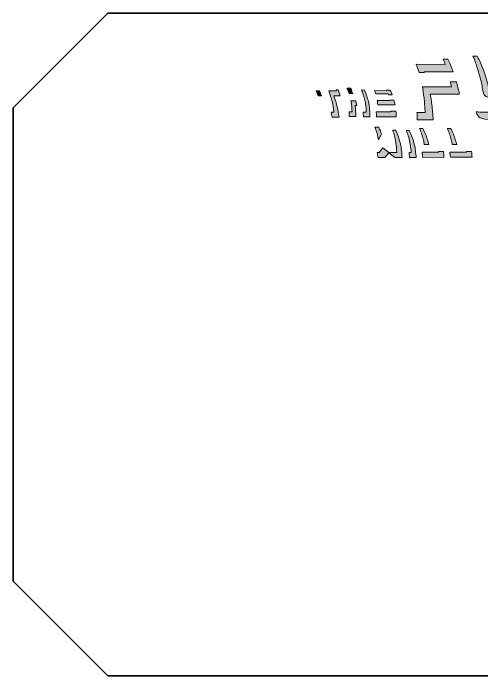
# Model space of a CAD drawing. Extents: x 6 to 143, y -103 to -23.
# Drawn here: x 5.7 to 62.3, y -102.9 to -22.9 of the extents above; entities that cross this region are included whole.
import ezdxf

# ---------------------------------------------------------------- set-up
doc = ezdxf.new("R2010")
doc.units = 0
doc.header["$MEASUREMENT"] = 0
doc.layers.add('EdgeTop', color=7, linetype='Continuous', lineweight=0)
doc.layers.add('VoidF-Title', color=7, linetype='Continuous', lineweight=0)

# ---------------------------------------------------------------- blocks, each defined once
blk = doc.blocks.new('Block_0')
at = {"layer": 'VoidF-Title', "true_color": 0xf6bc5b, "transparency": 33554687}
h = blk.add_hatch(color=31, dxfattribs=at)
h.dxf.hatch_style = 2
edge = h.paths.add_edge_path()
edge.add_spline(control_points=[(57.906, -29.051), (57.906, -29.051), (54.4, -29.023), (54.4, -29.023), (54.584, -29.509), (54.657, -29.665), (54.76, -29.993), (54.76, -29.993), (55.388, -30.006), (55.388, -30.006), (55.348, -29.899), (55.401, -30.032), (55.357, -29.916), (55.357, -29.916), (58.864, -29.944), (58.864, -29.944), (58.75, -29.581), (58.536, -29.072), (58.221, -28.419), (58.031, -28.419), (57.851, -28.418), (57.668, -28.418), (57.771, -28.663), (57.851, -28.875), (57.906, -29.051)], knot_values=[0, 0, 0, 0, 1, 1, 1, 2, 2, 2, 3, 3, 3, 4, 4, 4, 5, 5, 5, 6, 6, 6, 7, 7, 7, 8, 8, 8, 8], degree=3, periodic=0)
h = blk.add_hatch(color=31, dxfattribs=at)
h.dxf.hatch_style = 2
edge = h.paths.add_edge_path()
edge.add_spline(control_points=[(61.569, -28.835), (61.74, -29.338), (61.895, -29.832), (62.033, -30.317), (62.171, -30.803), (62.288, -31.318), (62.381, -31.863), (62.475, -32.408), (62.584, -32.732), (62.711, -32.835), (62.837, -32.938), (62.988, -32.995), (63.164, -33.004), (63.236, -33.008), (63.311, -33.011), (63.388, -33.013), (63.371, -32.933), (63.355, -32.849), (63.339, -32.756), (63.245, -32.211), (63.129, -31.696), (62.991, -31.21), (62.853, -30.725), (62.698, -30.23), (62.527, -29.727), (62.356, -29.224), (62.101, -28.662), (61.762, -28.041), (61.762, -28.041), (61.256, -28.048), (61.256, -28.048), (61.38, -28.325), (61.485, -28.587), (61.569, -28.835)], knot_values=[0, 0, 0, 0, 1, 1, 1, 2, 2, 2, 3, 3, 3, 4, 4, 4, 5, 5, 5, 6, 6, 6, 7, 7, 7, 8, 8, 8, 9, 9, 9, 10, 10, 10, 11, 11, 11, 11], degree=3, periodic=0)
h = blk.add_hatch(color=31, dxfattribs=at)
h.dxf.hatch_style = 2
edge = h.paths.add_edge_path()
edge.add_spline(control_points=[(67.36, -33.609), (67.249, -32.904), (67.113, -32.306), (66.953, -31.815), (66.793, -31.324), (66.361, -30.174), (65.656, -28.365), (65.656, -28.365), (65.044, -28.365), (65.044, -28.365), (65.545, -29.661), (65.864, -30.518), (65.996, -30.922), (66.156, -31.413), (66.291, -32.011), (66.402, -32.716), (66.514, -33.421), (66.441, -33.944), (66.185, -34.284), (65.929, -34.624), (65.44, -34.795), (64.718, -34.795), (63.997, -34.795), (63.297, -34.8), (62.617, -34.811), (62.233, -34.817), (61.913, -34.794), (61.653, -34.744), (61.727, -35.088), (61.879, -35.334), (62.12, -35.472), (62.411, -35.637), (62.895, -35.715), (63.575, -35.704), (64.254, -35.693), (64.955, -35.688), (65.676, -35.688), (66.397, -35.688), (66.886, -35.517), (67.142, -35.177), (67.399, -34.837), (67.471, -34.314), (67.36, -33.609)], knot_values=[0, 0, 0, 0, 1, 1, 1, 2, 2, 2, 3, 3, 3, 4, 4, 4, 5, 5, 5, 6, 6, 6, 7, 7, 7, 8, 8, 8, 9, 9, 9, 10, 10, 10, 11, 11, 11, 12, 12, 12, 13, 13, 13, 14, 14, 14, 14], degree=3, periodic=0)
h = blk.add_hatch(color=31, dxfattribs=at)
h.dxf.hatch_style = 2
edge = h.paths.add_edge_path()
edge.add_spline(control_points=[(72.388, -31.829), (72.235, -31.351), (72.011, -30.726), (71.715, -29.956), (71.715, -29.956), (73.912, -29.956), (73.912, -29.956), (73.763, -29.568), (73.539, -29.029), (73.241, -28.337), (73.241, -28.337), (72.662, -28.337), (72.662, -28.337), (72.779, -28.619), (72.877, -28.862), (72.954, -29.063), (72.954, -29.063), (70.758, -29.063), (70.758, -29.063), (71.053, -29.833), (71.278, -30.458), (71.431, -30.937), (71.584, -31.415), (71.718, -31.884), (71.832, -32.342), (71.945, -32.801), (72.089, -33.628), (72.263, -34.824), (72.263, -34.824), (71.024, -34.824), (71.024, -34.824), (71.079, -35.109), (71.134, -35.405), (71.19, -35.717), (71.19, -35.717), (73.22, -35.717), (73.22, -35.717), (73.047, -34.521), (72.903, -33.693), (72.789, -33.235), (72.675, -32.777), (72.542, -32.308), (72.388, -31.829)], knot_values=[0, 0, 0, 0, 1, 1, 1, 2, 2, 2, 3, 3, 3, 4, 4, 4, 5, 5, 5, 6, 6, 6, 7, 7, 7, 8, 8, 8, 9, 9, 9, 10, 10, 10, 11, 11, 11, 12, 12, 12, 13, 13, 13, 14, 14, 14, 14], degree=3, periodic=0)
h = blk.add_hatch(color=31, dxfattribs=at)
h.dxf.hatch_style = 2
edge = h.paths.add_edge_path()
edge.add_spline(control_points=[(75.979, -28.838), (76.15, -29.341), (76.305, -29.835), (76.443, -30.321), (76.581, -30.806), (76.697, -31.321), (76.791, -31.866), (76.884, -32.412), (76.994, -32.736), (77.12, -32.839), (77.247, -32.942), (77.398, -32.998), (77.574, -33.008), (77.646, -33.012), (77.721, -33.014), (77.798, -33.016), (77.781, -32.936), (77.764, -32.852), (77.748, -32.759), (77.655, -32.214), (77.539, -31.699), (77.401, -31.213), (77.262, -30.728), (77.108, -30.234), (76.937, -29.731), (76.766, -29.228), (76.511, -28.666), (76.172, -28.045), (76.172, -28.045), (75.665, -28.052), (75.665, -28.052), (75.79, -28.328), (75.895, -28.59), (75.979, -28.838)], knot_values=[0, 0, 0, 0, 1, 1, 1, 2, 2, 2, 3, 3, 3, 4, 4, 4, 5, 5, 5, 6, 6, 6, 7, 7, 7, 8, 8, 8, 9, 9, 9, 10, 10, 10, 11, 11, 11, 11], degree=3, periodic=0)
h = blk.add_hatch(color=31, dxfattribs=at)
h.dxf.hatch_style = 2
edge = h.paths.add_edge_path()
edge.add_spline(control_points=[(81.763, -33.568), (81.652, -32.863), (81.516, -32.265), (81.356, -31.775), (81.196, -31.284), (80.764, -30.134), (80.059, -28.325), (80.059, -28.325), (79.448, -28.325), (79.448, -28.325), (79.948, -29.621), (80.267, -30.478), (80.399, -30.882), (80.559, -31.373), (80.694, -31.971), (80.806, -32.676), (80.917, -33.381), (80.844, -33.904), (80.588, -34.244), (80.332, -34.584), (79.843, -34.754), (79.122, -34.754), (78.4, -34.754), (77.7, -34.76), (77.02, -34.771), (76.636, -34.777), (76.316, -34.754), (76.056, -34.704), (76.13, -35.047), (76.282, -35.294), (76.524, -35.432), (76.814, -35.597), (77.299, -35.674), (77.978, -35.664), (78.657, -35.653), (79.358, -35.647), (80.079, -35.647), (80.801, -35.647), (81.289, -35.477), (81.546, -35.137), (81.802, -34.796), (81.874, -34.274), (81.763, -33.568)], knot_values=[0, 0, 0, 0, 1, 1, 1, 2, 2, 2, 3, 3, 3, 4, 4, 4, 5, 5, 5, 6, 6, 6, 7, 7, 7, 8, 8, 8, 9, 9, 9, 10, 10, 10, 11, 11, 11, 12, 12, 12, 13, 13, 13, 14, 14, 14, 14], degree=3, periodic=0)
h = blk.add_hatch(color=31, dxfattribs=at)
h.dxf.hatch_style = 2
edge = h.paths.add_edge_path()
edge.add_spline(control_points=[(84.433, -30.643), (84.286, -30.17), (84.23, -29.993), (84.083, -29.663), (84.497, -29.663), (84.884, -29.661), (84.884, -29.661), (84.884, -29.661), (84.842, -29.538), (84.817, -29.476), (84.688, -29.157), (84.548, -29.011), (84.362, -28.915), (84.176, -28.819), (83.978, -28.777), (83.232, -28.777), (83.465, -29.3), (83.636, -29.773), (83.869, -30.66), (84.152, -30.66), (84.249, -30.655), (84.433, -30.643)], knot_values=[0, 0, 0, 0, 1, 1, 1, 2, 2, 2, 3, 3, 3, 4, 4, 4, 5, 5, 5, 6, 6, 6, 7, 7, 7, 7], degree=3, periodic=0)
h = blk.add_hatch(color=31, dxfattribs=at)
h.dxf.hatch_style = 2
edge = h.paths.add_edge_path()
edge.add_spline(control_points=[(86.796, -28.456), (86.943, -28.791), (87.079, -29.172), (87.2, -29.599), (87.323, -30.026), (87.396, -30.315), (87.422, -30.465), (87.448, -30.616), (87.441, -30.808), (87.4, -31.041), (87.359, -31.274), (87.073, -31.527), (86.541, -31.798), (86.892, -32.076), (87.211, -32.374), (87.503, -32.689), (88.032, -32.418), (88.317, -32.167), (88.357, -31.934), (88.398, -31.701), (88.406, -31.509), (88.38, -31.358), (88.354, -31.208), (88.28, -30.919), (88.158, -30.492), (88.036, -30.065), (87.901, -29.684), (87.753, -29.349), (87.605, -29.014), (87.44, -28.781), (87.257, -28.649), (87.075, -28.518), (86.902, -28.415), (86.738, -28.339), (86.757, -28.378), (86.777, -28.414), (86.796, -28.456)], knot_values=[0, 0, 0, 0, 1, 1, 1, 2, 2, 2, 3, 3, 3, 4, 4, 4, 5, 5, 5, 6, 6, 6, 7, 7, 7, 8, 8, 8, 9, 9, 9, 10, 10, 10, 11, 11, 11, 12, 12, 12, 12], degree=3, periodic=0)
h = blk.add_hatch(color=31, dxfattribs=at)
h.dxf.hatch_style = 2
edge = h.paths.add_edge_path()
edge.add_spline(control_points=[(94.12, -29.04), (94.12, -29.04), (90.682, -29.011), (90.682, -29.011), (90.861, -29.497), (91.025, -30), (91.025, -30), (91.025, -30), (91.673, -30.014), (91.673, -30.014), (91.635, -29.907), (91.683, -30.02), (91.64, -29.904), (91.64, -29.904), (95.078, -29.933), (95.078, -29.933), (94.985, -29.569), (94.77, -29.051), (94.431, -28.379), (94.431, -28.379), (93.889, -28.378), (93.889, -28.378), (93.997, -28.637), (94.074, -28.858), (94.12, -29.04)], knot_values=[0, 0, 0, 0, 1, 1, 1, 2, 2, 2, 3, 3, 3, 4, 4, 4, 5, 5, 5, 6, 6, 6, 7, 7, 7, 8, 8, 8, 8], degree=3, periodic=0)
h = blk.add_hatch(color=31, dxfattribs=at)
h.dxf.hatch_style = 2
edge = h.paths.add_edge_path()
edge.add_spline(control_points=[(68.446, -29.108), (68.446, -29.108), (67.2, -29.108), (67.2, -29.108), (67.314, -29.364), (67.441, -29.661), (67.585, -30.001), (67.585, -30.001), (68.83, -30.001), (68.83, -30.001), (68.712, -29.691), (68.586, -29.39), (68.446, -29.108)], knot_values=[0, 0, 0, 0, 1, 1, 1, 2, 2, 2, 3, 3, 3, 4, 4, 4, 4], degree=3, periodic=0)
h = blk.add_hatch(color=31, dxfattribs=at)
h.dxf.hatch_style = 2
edge = h.paths.add_edge_path()
edge.add_spline(control_points=[(56.098, -32.629), (56.098, -32.629), (59.605, -32.629), (59.605, -32.629), (59.502, -32.062), (59.385, -31.565), (59.255, -31.136), (59.255, -31.136), (58.525, -31.13), (58.525, -31.13), (58.567, -31.324), (58.608, -31.524), (58.647, -31.736), (58.647, -31.736), (55.14, -31.736), (55.14, -31.736), (55.271, -32.566), (55.345, -33.062), (55.364, -33.223), (55.383, -33.385), (55.428, -33.924), (55.498, -34.84), (55.498, -34.84), (54.487, -34.84), (54.487, -34.84), (54.502, -35.044), (54.516, -35.338), (54.528, -35.733), (54.528, -35.733), (56.456, -35.733), (56.456, -35.733), (56.385, -34.817), (56.341, -34.277), (56.322, -34.116), (56.303, -33.955), (56.228, -33.459), (56.098, -32.629)], knot_values=[0, 0, 0, 0, 1, 1, 1, 2, 2, 2, 3, 3, 3, 4, 4, 4, 5, 5, 5, 6, 6, 6, 7, 7, 7, 8, 8, 8, 9, 9, 9, 10, 10, 10, 11, 11, 11, 12, 12, 12, 12], degree=3, periodic=0)
h = blk.add_hatch(color=31, dxfattribs=at)
h.dxf.hatch_style = 2
edge = h.paths.add_edge_path()
edge.add_spline(control_points=[(94.825, -31.723), (94.825, -31.723), (91.388, -31.723), (91.388, -31.723), (91.526, -32.534), (91.574, -32.806), (91.583, -33.01), (91.583, -33.01), (92.409, -33.012), (92.409, -33.012), (92.379, -32.826), (92.386, -32.855), (92.345, -32.616), (92.345, -32.616), (95.783, -32.616), (95.783, -32.616), (95.685, -32.049), (95.574, -31.551), (95.449, -31.123), (95.449, -31.123), (94.709, -31.117), (94.709, -31.117), (94.749, -31.31), (94.788, -31.51), (94.825, -31.723)], knot_values=[0, 0, 0, 0, 1, 1, 1, 2, 2, 2, 3, 3, 3, 4, 4, 4, 5, 5, 5, 6, 6, 6, 7, 7, 7, 8, 8, 8, 8], degree=3, periodic=0)
h = blk.add_hatch(color=31, dxfattribs=at)
h.dxf.hatch_style = 2
edge = h.paths.add_edge_path()
edge.add_spline(control_points=[(85.829, -33.994), (85.706, -33.771), (85.643, -33.701), (85.521, -33.582), (85.233, -33.301), (84.914, -33.025), (84.272, -32.672), (84.334, -33.03), (84.438, -33.697), (84.598, -34.817), (84.598, -34.817), (83.296, -34.81), (83.296, -34.81), (83.325, -35.087), (83.37, -35.403), (83.401, -35.724), (83.401, -35.724), (85.56, -35.728), (85.56, -35.728), (85.4, -34.608), (85.297, -34.061), (85.235, -33.703), (85.534, -33.837), (85.581, -33.882), (85.829, -33.994)], knot_values=[0, 0, 0, 0, 1, 1, 1, 2, 2, 2, 3, 3, 3, 4, 4, 4, 5, 5, 5, 6, 6, 6, 7, 7, 7, 8, 8, 8, 8], degree=3, periodic=0)
h = blk.add_hatch(color=31, dxfattribs=at)
h.dxf.hatch_style = 2
edge = h.paths.add_edge_path()
edge.add_spline(control_points=[(87.521, -32.758), (88.083, -33.368), (88.499, -34.062), (88.841, -34.807), (88.841, -34.807), (86.99, -34.807), (86.99, -34.807), (87.19, -35.051), (87.338, -35.242), (87.575, -35.599), (87.575, -35.599), (89.77, -35.609), (89.77, -35.609), (89.251, -34.478), (88.546, -33.578), (87.521, -32.758)], knot_values=[0, 0, 0, 0, 1, 1, 1, 2, 2, 2, 3, 3, 3, 4, 4, 4, 5, 5, 5, 5], degree=3, periodic=0)
h = blk.add_hatch(color=31, dxfattribs=at)
h.dxf.hatch_style = 2
edge = h.paths.add_edge_path()
edge.add_spline(control_points=[(96.121, -35.671), (96.113, -35.161), (96.086, -34.653), (96.039, -34.146), (96.039, -34.146), (95.141, -34.139), (95.141, -34.139), (95.151, -34.352), (95.16, -34.565), (95.163, -34.778), (95.163, -34.778), (90.694, -34.778), (90.694, -34.778), (90.72, -35.048), (90.724, -35.098), (90.746, -35.405), (90.746, -35.405), (90.759, -35.611), (90.759, -35.611), (90.759, -35.611), (96.121, -35.671), (96.121, -35.671)], knot_values=[0, 0, 0, 0, 1, 1, 1, 2, 2, 2, 3, 3, 3, 4, 4, 4, 5, 5, 5, 6, 6, 6, 7, 7, 7, 7], degree=3, periodic=0)
at = {"layer": 'VoidF-Title', "color": 30, "lineweight": 9, "true_color": 0xf38a20}
for points, knots in [([(57.906, -29.051), (57.906, -29.051), (54.4, -29.023), (54.4, -29.023), (54.584, -29.509), (54.657, -29.665), (54.76, -29.993), (54.76, -29.993), (55.388, -30.006), (55.388, -30.006), (55.348, -29.899), (55.401, -30.032), (55.357, -29.916), (55.357, -29.916), (58.864, -29.944), (58.864, -29.944), (58.75, -29.581), (58.536, -29.072), (58.221, -28.419), (58.031, -28.419), (57.851, -28.418), (57.668, -28.418), (57.771, -28.663), (57.851, -28.875), (57.906, -29.051)], [0, 0, 0, 0, 1, 1, 1, 2, 2, 2, 3, 3, 3, 4, 4, 4, 5, 5, 5, 6, 6, 6, 7, 7, 7, 8, 8, 8, 8]), ([(61.569, -28.835), (61.74, -29.338), (61.895, -29.832), (62.033, -30.317), (62.171, -30.803), (62.288, -31.318), (62.381, -31.863), (62.475, -32.408), (62.584, -32.732), (62.711, -32.835), (62.837, -32.938), (62.988, -32.995), (63.164, -33.004), (63.236, -33.008), (63.311, -33.011), (63.388, -33.013), (63.371, -32.933), (63.355, -32.849), (63.339, -32.756), (63.245, -32.211), (63.129, -31.696), (62.991, -31.21), (62.853, -30.725), (62.698, -30.23), (62.527, -29.727), (62.356, -29.224), (62.101, -28.662), (61.762, -28.041), (61.762, -28.041), (61.256, -28.048), (61.256, -28.048), (61.38, -28.325), (61.485, -28.587), (61.569, -28.835)], [0, 0, 0, 0, 1, 1, 1, 2, 2, 2, 3, 3, 3, 4, 4, 4, 5, 5, 5, 6, 6, 6, 7, 7, 7, 8, 8, 8, 9, 9, 9, 10, 10, 10, 11, 11, 11, 11]), ([(67.36, -33.609), (67.249, -32.904), (67.113, -32.306), (66.953, -31.815), (66.793, -31.324), (66.361, -30.174), (65.656, -28.365), (65.656, -28.365), (65.044, -28.365), (65.044, -28.365), (65.545, -29.661), (65.864, -30.518), (65.996, -30.922), (66.156, -31.413), (66.291, -32.011), (66.402, -32.716), (66.514, -33.421), (66.441, -33.944), (66.185, -34.284), (65.929, -34.624), (65.44, -34.795), (64.718, -34.795), (63.997, -34.795), (63.297, -34.8), (62.617, -34.811), (62.233, -34.817), (61.913, -34.794), (61.653, -34.744), (61.727, -35.088), (61.879, -35.334), (62.12, -35.472), (62.411, -35.637), (62.895, -35.715), (63.575, -35.704), (64.254, -35.693), (64.955, -35.688), (65.676, -35.688), (66.397, -35.688), (66.886, -35.517), (67.142, -35.177), (67.399, -34.837), (67.471, -34.314), (67.36, -33.609)], [0, 0, 0, 0, 1, 1, 1, 2, 2, 2, 3, 3, 3, 4, 4, 4, 5, 5, 5, 6, 6, 6, 7, 7, 7, 8, 8, 8, 9, 9, 9, 10, 10, 10, 11, 11, 11, 12, 12, 12, 13, 13, 13, 14, 14, 14, 14]), ([(72.388, -31.829), (72.235, -31.351), (72.011, -30.726), (71.715, -29.956), (71.715, -29.956), (73.912, -29.956), (73.912, -29.956), (73.763, -29.568), (73.539, -29.029), (73.241, -28.337), (73.241, -28.337), (72.662, -28.337), (72.662, -28.337), (72.779, -28.619), (72.877, -28.862), (72.954, -29.063), (72.954, -29.063), (70.758, -29.063), (70.758, -29.063), (71.053, -29.833), (71.278, -30.458), (71.431, -30.937), (71.584, -31.415), (71.718, -31.884), (71.832, -32.342), (71.945, -32.801), (72.089, -33.628), (72.263, -34.824), (72.263, -34.824), (71.024, -34.824), (71.024, -34.824), (71.079, -35.109), (71.134, -35.405), (71.19, -35.717), (71.19, -35.717), (73.22, -35.717), (73.22, -35.717), (73.047, -34.521), (72.903, -33.693), (72.789, -33.235), (72.675, -32.777), (72.542, -32.308), (72.388, -31.829)], [0, 0, 0, 0, 1, 1, 1, 2, 2, 2, 3, 3, 3, 4, 4, 4, 5, 5, 5, 6, 6, 6, 7, 7, 7, 8, 8, 8, 9, 9, 9, 10, 10, 10, 11, 11, 11, 12, 12, 12, 13, 13, 13, 14, 14, 14, 14]), ([(75.979, -28.838), (76.15, -29.341), (76.305, -29.835), (76.443, -30.321), (76.581, -30.806), (76.697, -31.321), (76.791, -31.866), (76.884, -32.412), (76.994, -32.736), (77.12, -32.839), (77.247, -32.942), (77.398, -32.998), (77.574, -33.008), (77.646, -33.012), (77.721, -33.014), (77.798, -33.016), (77.781, -32.936), (77.764, -32.852), (77.748, -32.759), (77.655, -32.214), (77.539, -31.699), (77.401, -31.213), (77.262, -30.728), (77.108, -30.234), (76.937, -29.731), (76.766, -29.228), (76.511, -28.666), (76.172, -28.045), (76.172, -28.045), (75.665, -28.052), (75.665, -28.052), (75.79, -28.328), (75.895, -28.59), (75.979, -28.838)], [0, 0, 0, 0, 1, 1, 1, 2, 2, 2, 3, 3, 3, 4, 4, 4, 5, 5, 5, 6, 6, 6, 7, 7, 7, 8, 8, 8, 9, 9, 9, 10, 10, 10, 11, 11, 11, 11]), ([(81.763, -33.568), (81.652, -32.863), (81.516, -32.265), (81.356, -31.775), (81.196, -31.284), (80.764, -30.134), (80.059, -28.325), (80.059, -28.325), (79.448, -28.325), (79.448, -28.325), (79.948, -29.621), (80.267, -30.478), (80.399, -30.882), (80.559, -31.373), (80.694, -31.971), (80.806, -32.676), (80.917, -33.381), (80.844, -33.904), (80.588, -34.244), (80.332, -34.584), (79.843, -34.754), (79.122, -34.754), (78.4, -34.754), (77.7, -34.76), (77.02, -34.771), (76.636, -34.777), (76.316, -34.754), (76.056, -34.704), (76.13, -35.047), (76.282, -35.294), (76.524, -35.432), (76.814, -35.597), (77.299, -35.674), (77.978, -35.664), (78.657, -35.653), (79.358, -35.647), (80.079, -35.647), (80.801, -35.647), (81.289, -35.477), (81.546, -35.137), (81.802, -34.796), (81.874, -34.274), (81.763, -33.568)], [0, 0, 0, 0, 1, 1, 1, 2, 2, 2, 3, 3, 3, 4, 4, 4, 5, 5, 5, 6, 6, 6, 7, 7, 7, 8, 8, 8, 9, 9, 9, 10, 10, 10, 11, 11, 11, 12, 12, 12, 13, 13, 13, 14, 14, 14, 14]), ([(84.433, -30.643), (84.286, -30.17), (84.23, -29.993), (84.083, -29.663), (84.497, -29.663), (84.884, -29.661), (84.884, -29.661), (84.884, -29.661), (84.842, -29.538), (84.817, -29.476), (84.688, -29.157), (84.548, -29.011), (84.362, -28.915), (84.176, -28.819), (83.978, -28.777), (83.232, -28.777), (83.465, -29.3), (83.636, -29.773), (83.869, -30.66), (84.152, -30.66), (84.249, -30.655), (84.433, -30.643)], [0, 0, 0, 0, 1, 1, 1, 2, 2, 2, 3, 3, 3, 4, 4, 4, 5, 5, 5, 6, 6, 6, 7, 7, 7, 7]), ([(86.796, -28.456), (86.943, -28.791), (87.079, -29.172), (87.2, -29.599), (87.323, -30.026), (87.396, -30.315), (87.422, -30.465), (87.448, -30.616), (87.441, -30.808), (87.4, -31.041), (87.359, -31.274), (87.073, -31.527), (86.541, -31.798), (86.892, -32.076), (87.211, -32.374), (87.503, -32.689), (88.032, -32.418), (88.317, -32.167), (88.357, -31.934), (88.398, -31.701), (88.406, -31.509), (88.38, -31.358), (88.354, -31.208), (88.28, -30.919), (88.158, -30.492), (88.036, -30.065), (87.901, -29.684), (87.753, -29.349), (87.605, -29.014), (87.44, -28.781), (87.257, -28.649), (87.075, -28.518), (86.902, -28.415), (86.738, -28.339), (86.757, -28.378), (86.777, -28.414), (86.796, -28.456)], [0, 0, 0, 0, 1, 1, 1, 2, 2, 2, 3, 3, 3, 4, 4, 4, 5, 5, 5, 6, 6, 6, 7, 7, 7, 8, 8, 8, 9, 9, 9, 10, 10, 10, 11, 11, 11, 12, 12, 12, 12]), ([(94.12, -29.04), (94.12, -29.04), (90.682, -29.011), (90.682, -29.011), (90.861, -29.497), (91.025, -30), (91.025, -30), (91.025, -30), (91.673, -30.014), (91.673, -30.014), (91.635, -29.907), (91.683, -30.02), (91.64, -29.904), (91.64, -29.904), (95.078, -29.933), (95.078, -29.933), (94.985, -29.569), (94.77, -29.051), (94.431, -28.379), (94.431, -28.379), (93.889, -28.378), (93.889, -28.378), (93.997, -28.637), (94.074, -28.858), (94.12, -29.04)], [0, 0, 0, 0, 1, 1, 1, 2, 2, 2, 3, 3, 3, 4, 4, 4, 5, 5, 5, 6, 6, 6, 7, 7, 7, 8, 8, 8, 8]), ([(68.446, -29.108), (68.446, -29.108), (67.2, -29.108), (67.2, -29.108), (67.314, -29.364), (67.441, -29.661), (67.585, -30.001), (67.585, -30.001), (68.83, -30.001), (68.83, -30.001), (68.712, -29.691), (68.586, -29.39), (68.446, -29.108)], [0, 0, 0, 0, 1, 1, 1, 2, 2, 2, 3, 3, 3, 4, 4, 4, 4]), ([(56.098, -32.629), (56.098, -32.629), (59.605, -32.629), (59.605, -32.629), (59.502, -32.062), (59.385, -31.565), (59.255, -31.136), (59.255, -31.136), (58.525, -31.13), (58.525, -31.13), (58.567, -31.324), (58.608, -31.524), (58.647, -31.736), (58.647, -31.736), (55.14, -31.736), (55.14, -31.736), (55.271, -32.566), (55.345, -33.062), (55.364, -33.223), (55.383, -33.385), (55.428, -33.924), (55.498, -34.84), (55.498, -34.84), (54.487, -34.84), (54.487, -34.84), (54.502, -35.044), (54.516, -35.338), (54.528, -35.733), (54.528, -35.733), (56.456, -35.733), (56.456, -35.733), (56.385, -34.817), (56.341, -34.277), (56.322, -34.116), (56.303, -33.955), (56.228, -33.459), (56.098, -32.629)], [0, 0, 0, 0, 1, 1, 1, 2, 2, 2, 3, 3, 3, 4, 4, 4, 5, 5, 5, 6, 6, 6, 7, 7, 7, 8, 8, 8, 9, 9, 9, 10, 10, 10, 11, 11, 11, 12, 12, 12, 12]), ([(94.825, -31.723), (94.825, -31.723), (91.388, -31.723), (91.388, -31.723), (91.526, -32.534), (91.574, -32.806), (91.583, -33.01), (91.583, -33.01), (92.409, -33.012), (92.409, -33.012), (92.379, -32.826), (92.386, -32.855), (92.345, -32.616), (92.345, -32.616), (95.783, -32.616), (95.783, -32.616), (95.685, -32.049), (95.574, -31.551), (95.449, -31.123), (95.449, -31.123), (94.709, -31.117), (94.709, -31.117), (94.749, -31.31), (94.788, -31.51), (94.825, -31.723)], [0, 0, 0, 0, 1, 1, 1, 2, 2, 2, 3, 3, 3, 4, 4, 4, 5, 5, 5, 6, 6, 6, 7, 7, 7, 8, 8, 8, 8]), ([(85.829, -33.994), (85.706, -33.771), (85.643, -33.701), (85.521, -33.582), (85.233, -33.301), (84.914, -33.025), (84.272, -32.672), (84.334, -33.03), (84.438, -33.697), (84.598, -34.817), (84.598, -34.817), (83.296, -34.81), (83.296, -34.81), (83.325, -35.087), (83.37, -35.403), (83.401, -35.724), (83.401, -35.724), (85.56, -35.728), (85.56, -35.728), (85.4, -34.608), (85.297, -34.061), (85.235, -33.703), (85.534, -33.837), (85.581, -33.882), (85.829, -33.994)], [0, 0, 0, 0, 1, 1, 1, 2, 2, 2, 3, 3, 3, 4, 4, 4, 5, 5, 5, 6, 6, 6, 7, 7, 7, 8, 8, 8, 8]), ([(87.521, -32.758), (88.083, -33.368), (88.499, -34.062), (88.841, -34.807), (88.841, -34.807), (86.99, -34.807), (86.99, -34.807), (87.19, -35.051), (87.338, -35.242), (87.575, -35.599), (87.575, -35.599), (89.77, -35.609), (89.77, -35.609), (89.251, -34.478), (88.546, -33.578), (87.521, -32.758)], [0, 0, 0, 0, 1, 1, 1, 2, 2, 2, 3, 3, 3, 4, 4, 4, 5, 5, 5, 5]), ([(96.121, -35.671), (96.113, -35.161), (96.086, -34.653), (96.039, -34.146), (96.039, -34.146), (95.141, -34.139), (95.141, -34.139), (95.151, -34.352), (95.16, -34.565), (95.163, -34.778), (95.163, -34.778), (90.694, -34.778), (90.694, -34.778), (90.72, -35.048), (90.724, -35.098), (90.746, -35.405), (90.746, -35.405), (90.759, -35.611), (90.759, -35.611), (90.759, -35.611), (96.121, -35.671), (96.121, -35.671)], [0, 0, 0, 0, 1, 1, 1, 2, 2, 2, 3, 3, 3, 4, 4, 4, 5, 5, 5, 6, 6, 6, 7, 7, 7, 7])]:
    blk.add_open_spline(points, degree=3, knots=knots, dxfattribs=at)
blk = doc.blocks.new('Block_2')
at = {"layer": 'VoidF-Title', "true_color": 0xf6bc5b, "transparency": 33554687}
h = blk.add_hatch(color=31, dxfattribs=at)
h.dxf.hatch_style = 2
edge = h.paths.add_edge_path()
edge.add_spline(control_points=[(49.549, -37.011), (49.646, -37.295), (49.766, -37.66), (49.839, -38.132), (49.839, -38.132), (50.211, -37.476), (50.211, -37.476), (50.121, -37.223), (50.013, -36.939), (49.883, -36.62), (49.883, -36.62), (49.4, -36.631), (49.4, -36.631), (49.449, -36.764), (49.509, -36.894), (49.549, -37.011)], knot_values=[0, 0, 0, 0, 1, 1, 1, 2, 2, 2, 3, 3, 3, 4, 4, 4, 5, 5, 5, 5], degree=3, periodic=0)
h = blk.add_hatch(color=31, dxfattribs=at)
h.dxf.hatch_style = 2
edge = h.paths.add_edge_path()
edge.add_spline(control_points=[(54.846, -36.852), (54.935, -37.067), (55.013, -37.28), (55.079, -37.49), (55.145, -37.701), (55.207, -37.916), (55.263, -38.136), (55.32, -38.356), (55.358, -38.548), (55.377, -38.714), (55.377, -38.714), (55.928, -38.718), (55.928, -38.718), (55.873, -38.507), (55.815, -38.3), (55.751, -38.098), (55.685, -37.887), (55.607, -37.675), (55.518, -37.459), (55.428, -37.244), (55.317, -37.013), (55.183, -36.766), (55.183, -36.766), (54.804, -36.76), (54.804, -36.76), (54.817, -36.79), (54.833, -36.823), (54.846, -36.852)], knot_values=[0, 0, 0, 0, 1, 1, 1, 2, 2, 2, 3, 3, 3, 4, 4, 4, 5, 5, 5, 6, 6, 6, 7, 7, 7, 8, 8, 8, 9, 9, 9, 9], degree=3, periodic=0)
h = blk.add_hatch(color=31, dxfattribs=at)
h.dxf.hatch_style = 2
edge = h.paths.add_edge_path()
edge.add_spline(control_points=[(58.198, -36.863), (58.287, -37.078), (58.378, -37.287), (58.444, -37.497), (58.51, -37.707), (58.572, -37.923), (58.628, -38.143), (58.685, -38.363), (58.723, -38.555), (58.742, -38.72), (58.742, -38.72), (59.293, -38.724), (59.293, -38.724), (59.238, -38.514), (59.179, -38.306), (59.116, -38.104), (59.049, -37.894), (58.972, -37.681), (58.882, -37.466), (58.793, -37.251), (58.682, -37.02), (58.548, -36.773), (58.548, -36.773), (58.147, -36.762), (58.147, -36.762), (58.16, -36.793), (58.185, -36.833), (58.198, -36.863)], knot_values=[0, 0, 0, 0, 1, 1, 1, 2, 2, 2, 3, 3, 3, 4, 4, 4, 5, 5, 5, 6, 6, 6, 7, 7, 7, 8, 8, 8, 9, 9, 9, 9], degree=3, periodic=0)
h = blk.add_hatch(color=31, dxfattribs=at)
h.dxf.hatch_style = 2
edge = h.paths.add_edge_path()
edge.add_spline(control_points=[(52.62, -39.415), (52.585, -39.159), (52.539, -38.907), (52.482, -38.659), (52.425, -38.411), (52.364, -38.172), (52.3, -37.943), (52.235, -37.714), (52.168, -37.517), (51.972, -37.115), (51.972, -37.115), (51.937, -37.033), (51.937, -37.033), (51.937, -37.033), (51.895, -36.981), (51.895, -36.981), (51.895, -36.981), (51.555, -36.976), (51.555, -36.976), (51.597, -37.108), (51.645, -37.223), (51.674, -37.324), (51.751, -37.551), (51.791, -37.788), (51.849, -38.036), (51.906, -38.284), (51.944, -38.544), (51.979, -38.8), (52.013, -39.056), (52.03, -39.349), (52.043, -39.667), (52.043, -39.667), (51.075, -39.67), (51.075, -39.67), (51.075, -39.67), (50.352, -39.116), (50.352, -39.116), (50.352, -39.116), (49.906, -39.674), (49.906, -39.674), (49.906, -39.674), (49.683, -39.668), (49.683, -39.668), (49.712, -39.862), (49.757, -40.057), (49.78, -40.264), (49.78, -40.264), (50.615, -40.281), (50.615, -40.281), (50.615, -40.281), (51.069, -39.707), (51.069, -39.707), (51.069, -39.707), (51.818, -40.279), (51.818, -40.279), (51.818, -40.279), (52.691, -40.277), (52.691, -40.277), (52.678, -39.959), (52.654, -39.672), (52.62, -39.415)], knot_values=[0, 0, 0, 0, 1, 1, 1, 2, 2, 2, 3, 3, 3, 4, 4, 4, 5, 5, 5, 6, 6, 6, 7, 7, 7, 8, 8, 8, 9, 9, 9, 10, 10, 10, 11, 11, 11, 12, 12, 12, 13, 13, 13, 14, 14, 14, 15, 15, 15, 16, 16, 16, 17, 17, 17, 18, 18, 18, 19, 19, 19, 20, 20, 20, 20], degree=3, periodic=0)
h = blk.add_hatch(color=31, dxfattribs=at)
h.dxf.hatch_style = 2
edge = h.paths.add_edge_path()
edge.add_spline(control_points=[(54.302, -39.484), (54.264, -39.246), (54.245, -38.979), (54.169, -38.7), (54.093, -38.421), (54.037, -38.161), (53.947, -37.937), (53.857, -37.712), (53.722, -37.404), (53.541, -37.011), (53.541, -37.011), (53.182, -37.015), (53.182, -37.015), (53.235, -37.137), (53.27, -37.226), (53.307, -37.319), (53.397, -37.543), (53.467, -37.796), (53.544, -38.075), (53.619, -38.354), (53.657, -38.622), (53.695, -38.859), (53.733, -39.097), (53.764, -39.371), (53.788, -39.682), (53.788, -39.682), (53.528, -39.682), (53.528, -39.682), (53.555, -39.85), (53.573, -40.051), (53.581, -40.289), (53.581, -40.289), (54.39, -40.287), (54.39, -40.287), (54.366, -39.976), (54.34, -39.721), (54.302, -39.484)], knot_values=[0, 0, 0, 0, 1, 1, 1, 2, 2, 2, 3, 3, 3, 4, 4, 4, 5, 5, 5, 6, 6, 6, 7, 7, 7, 8, 8, 8, 9, 9, 9, 10, 10, 10, 11, 11, 11, 12, 12, 12, 12], degree=3, periodic=0)
h = blk.add_hatch(color=31, dxfattribs=at)
h.dxf.hatch_style = 2
edge = h.paths.add_edge_path()
edge.add_spline(control_points=[(57.689, -39.541), (57.689, -39.541), (57.104, -39.535), (57.104, -39.535), (57.106, -39.568), (57.109, -39.6), (57.109, -39.634), (57.109, -39.634), (57.093, -39.646), (57.093, -39.646), (57.093, -39.646), (55.105, -39.646), (55.105, -39.646), (55.126, -39.819), (55.145, -40.011), (55.169, -40.253), (55.169, -40.253), (55.199, -40.253), (55.199, -40.253), (55.199, -40.253), (57.725, -40.261), (57.725, -40.261), (57.725, -40.261), (57.746, -40.238), (57.746, -40.238), (57.741, -39.989), (57.722, -39.761), (57.689, -39.541)], knot_values=[0, 0, 0, 0, 1, 1, 1, 2, 2, 2, 3, 3, 3, 4, 4, 4, 5, 5, 5, 6, 6, 6, 7, 7, 7, 8, 8, 8, 9, 9, 9, 9], degree=3, periodic=0)
h = blk.add_hatch(color=31, dxfattribs=at)
h.dxf.hatch_style = 2
edge = h.paths.add_edge_path()
edge.add_spline(control_points=[(61.082, -39.538), (61.082, -39.538), (60.463, -39.533), (60.463, -39.533), (60.464, -39.566), (60.467, -39.598), (60.467, -39.632), (60.467, -39.632), (60.451, -39.645), (60.451, -39.645), (60.451, -39.645), (58.463, -39.645), (58.463, -39.645), (58.484, -39.817), (58.498, -40.01), (58.522, -40.252), (58.522, -40.252), (58.557, -40.252), (58.557, -40.252), (58.557, -40.252), (61.123, -40.252), (61.123, -40.252), (61.123, -40.252), (61.139, -40.239), (61.139, -40.239), (61.135, -39.991), (61.115, -39.757), (61.082, -39.538)], knot_values=[0, 0, 0, 0, 1, 1, 1, 2, 2, 2, 3, 3, 3, 4, 4, 4, 5, 5, 5, 6, 6, 6, 7, 7, 7, 8, 8, 8, 9, 9, 9, 9], degree=3, periodic=0)
at = {"layer": 'VoidF-Title', "color": 30, "lineweight": 9, "true_color": 0xf38a20}
for points, knots in [([(49.549, -37.011), (49.646, -37.295), (49.766, -37.66), (49.839, -38.132), (49.839, -38.132), (50.211, -37.476), (50.211, -37.476), (50.121, -37.223), (50.013, -36.939), (49.883, -36.62), (49.883, -36.62), (49.4, -36.631), (49.4, -36.631), (49.449, -36.764), (49.509, -36.894), (49.549, -37.011)], [0, 0, 0, 0, 1, 1, 1, 2, 2, 2, 3, 3, 3, 4, 4, 4, 5, 5, 5, 5]), ([(54.846, -36.852), (54.935, -37.067), (55.013, -37.28), (55.079, -37.49), (55.145, -37.701), (55.207, -37.916), (55.263, -38.136), (55.32, -38.356), (55.358, -38.548), (55.377, -38.714), (55.377, -38.714), (55.928, -38.718), (55.928, -38.718), (55.873, -38.507), (55.815, -38.3), (55.751, -38.098), (55.685, -37.887), (55.607, -37.675), (55.518, -37.459), (55.428, -37.244), (55.317, -37.013), (55.183, -36.766), (55.183, -36.766), (54.804, -36.76), (54.804, -36.76), (54.817, -36.79), (54.833, -36.823), (54.846, -36.852)], [0, 0, 0, 0, 1, 1, 1, 2, 2, 2, 3, 3, 3, 4, 4, 4, 5, 5, 5, 6, 6, 6, 7, 7, 7, 8, 8, 8, 9, 9, 9, 9]), ([(58.198, -36.863), (58.287, -37.078), (58.378, -37.287), (58.444, -37.497), (58.51, -37.707), (58.572, -37.923), (58.628, -38.143), (58.685, -38.363), (58.723, -38.555), (58.742, -38.72), (58.742, -38.72), (59.293, -38.724), (59.293, -38.724), (59.238, -38.514), (59.179, -38.306), (59.116, -38.104), (59.049, -37.894), (58.972, -37.681), (58.882, -37.466), (58.793, -37.251), (58.682, -37.02), (58.548, -36.773), (58.548, -36.773), (58.147, -36.762), (58.147, -36.762), (58.16, -36.793), (58.185, -36.833), (58.198, -36.863)], [0, 0, 0, 0, 1, 1, 1, 2, 2, 2, 3, 3, 3, 4, 4, 4, 5, 5, 5, 6, 6, 6, 7, 7, 7, 8, 8, 8, 9, 9, 9, 9]), ([(52.62, -39.415), (52.585, -39.159), (52.539, -38.907), (52.482, -38.659), (52.425, -38.411), (52.364, -38.172), (52.3, -37.943), (52.235, -37.714), (52.168, -37.517), (51.972, -37.115), (51.972, -37.115), (51.937, -37.033), (51.937, -37.033), (51.937, -37.033), (51.895, -36.981), (51.895, -36.981), (51.895, -36.981), (51.555, -36.976), (51.555, -36.976), (51.597, -37.108), (51.645, -37.223), (51.674, -37.324), (51.751, -37.551), (51.791, -37.788), (51.849, -38.036), (51.906, -38.284), (51.944, -38.544), (51.979, -38.8), (52.013, -39.056), (52.03, -39.349), (52.043, -39.667), (52.043, -39.667), (51.075, -39.67), (51.075, -39.67), (51.075, -39.67), (50.352, -39.116), (50.352, -39.116), (50.352, -39.116), (49.906, -39.674), (49.906, -39.674), (49.906, -39.674), (49.683, -39.668), (49.683, -39.668), (49.712, -39.862), (49.757, -40.057), (49.78, -40.264), (49.78, -40.264), (50.615, -40.281), (50.615, -40.281), (50.615, -40.281), (51.069, -39.707), (51.069, -39.707), (51.069, -39.707), (51.818, -40.279), (51.818, -40.279), (51.818, -40.279), (52.691, -40.277), (52.691, -40.277), (52.678, -39.959), (52.654, -39.672), (52.62, -39.415)], [0, 0, 0, 0, 1, 1, 1, 2, 2, 2, 3, 3, 3, 4, 4, 4, 5, 5, 5, 6, 6, 6, 7, 7, 7, 8, 8, 8, 9, 9, 9, 10, 10, 10, 11, 11, 11, 12, 12, 12, 13, 13, 13, 14, 14, 14, 15, 15, 15, 16, 16, 16, 17, 17, 17, 18, 18, 18, 19, 19, 19, 20, 20, 20, 20]), ([(54.302, -39.484), (54.264, -39.246), (54.245, -38.979), (54.169, -38.7), (54.093, -38.421), (54.037, -38.161), (53.947, -37.937), (53.857, -37.712), (53.722, -37.404), (53.541, -37.011), (53.541, -37.011), (53.182, -37.015), (53.182, -37.015), (53.235, -37.137), (53.27, -37.226), (53.307, -37.319), (53.397, -37.543), (53.467, -37.796), (53.544, -38.075), (53.619, -38.354), (53.657, -38.622), (53.695, -38.859), (53.733, -39.097), (53.764, -39.371), (53.788, -39.682), (53.788, -39.682), (53.528, -39.682), (53.528, -39.682), (53.555, -39.85), (53.573, -40.051), (53.581, -40.289), (53.581, -40.289), (54.39, -40.287), (54.39, -40.287), (54.366, -39.976), (54.34, -39.721), (54.302, -39.484)], [0, 0, 0, 0, 1, 1, 1, 2, 2, 2, 3, 3, 3, 4, 4, 4, 5, 5, 5, 6, 6, 6, 7, 7, 7, 8, 8, 8, 9, 9, 9, 10, 10, 10, 11, 11, 11, 12, 12, 12, 12]), ([(57.689, -39.541), (57.689, -39.541), (57.104, -39.535), (57.104, -39.535), (57.106, -39.568), (57.109, -39.6), (57.109, -39.634), (57.109, -39.634), (57.093, -39.646), (57.093, -39.646), (57.093, -39.646), (55.105, -39.646), (55.105, -39.646), (55.126, -39.819), (55.145, -40.011), (55.169, -40.253), (55.169, -40.253), (55.199, -40.253), (55.199, -40.253), (55.199, -40.253), (57.725, -40.261), (57.725, -40.261), (57.725, -40.261), (57.746, -40.238), (57.746, -40.238), (57.741, -39.989), (57.722, -39.761), (57.689, -39.541)], [0, 0, 0, 0, 1, 1, 1, 2, 2, 2, 3, 3, 3, 4, 4, 4, 5, 5, 5, 6, 6, 6, 7, 7, 7, 8, 8, 8, 9, 9, 9, 9]), ([(61.082, -39.538), (61.082, -39.538), (60.463, -39.533), (60.463, -39.533), (60.464, -39.566), (60.467, -39.598), (60.467, -39.632), (60.467, -39.632), (60.451, -39.645), (60.451, -39.645), (60.451, -39.645), (58.463, -39.645), (58.463, -39.645), (58.484, -39.817), (58.498, -40.01), (58.522, -40.252), (58.522, -40.252), (58.557, -40.252), (58.557, -40.252), (58.557, -40.252), (61.123, -40.252), (61.123, -40.252), (61.123, -40.252), (61.139, -40.239), (61.139, -40.239), (61.135, -39.991), (61.115, -39.757), (61.082, -39.538)], [0, 0, 0, 0, 1, 1, 1, 2, 2, 2, 3, 3, 3, 4, 4, 4, 5, 5, 5, 6, 6, 6, 7, 7, 7, 8, 8, 8, 9, 9, 9, 9])]:
    blk.add_open_spline(points, degree=3, knots=knots, dxfattribs=at)
blk = doc.blocks.new('Block_3')
at = {"layer": 'VoidF-Title', "true_color": 0xf6bc5b, "transparency": 33554687}
h = blk.add_hatch(color=31, dxfattribs=at)
h.dxf.hatch_style = 2
edge = h.paths.add_edge_path()
edge.add_spline(control_points=[(46.074, -31.989), (46.131, -32.135), (46.199, -32.327), (46.277, -32.564), (46.277, -32.564), (46.726, -32.573), (46.726, -32.573), (46.723, -32.563), (46.72, -32.552), (46.716, -32.542), (46.667, -32.393), (46.601, -32.215), (46.475, -31.916), (46.475, -31.916), (46.418, -31.915), (46.418, -31.915), (46.418, -31.915), (46.2, -31.921), (46.2, -31.921), (46.2, -31.921), (46.045, -31.919), (46.045, -31.919), (46.068, -31.972), (46.057, -31.947), (46.074, -31.989)], knot_values=[0, 0, 0, 0, 1, 1, 1, 2, 2, 2, 3, 3, 3, 4, 4, 4, 5, 5, 5, 6, 6, 6, 7, 7, 7, 8, 8, 8, 8], degree=3, periodic=0)
h = blk.add_hatch(color=31, dxfattribs=at)
h.dxf.hatch_style = 2
edge = h.paths.add_edge_path()
edge.add_spline(control_points=[(42.696, -32.234), (42.696, -32.234), (42.293, -32.234), (42.293, -32.234), (42.363, -32.384), (42.452, -32.585), (42.56, -32.841), (42.56, -32.841), (42.939, -32.841), (42.939, -32.841), (42.867, -32.627), (42.789, -32.421), (42.696, -32.234)], knot_values=[0, 0, 0, 0, 1, 1, 1, 2, 2, 2, 3, 3, 3, 4, 4, 4, 4], degree=3, periodic=0)
h = blk.add_hatch(color=31, dxfattribs=at)
h.dxf.hatch_style = 2
edge = h.paths.add_edge_path()
edge.add_spline(control_points=[(44.732, -33.67), (44.668, -33.457), (44.575, -33.18), (44.452, -32.837), (44.452, -32.837), (45.217, -32.825), (45.217, -32.825), (45.217, -32.825), (44.962, -32.116), (44.962, -32.116), (44.962, -32.116), (44.716, -32.105), (44.716, -32.105), (44.731, -32.144), (44.753, -32.186), (44.765, -32.22), (44.765, -32.22), (43.822, -32.23), (43.822, -32.23), (43.945, -32.573), (44.038, -32.85), (44.102, -33.063), (44.166, -33.276), (44.222, -33.484), (44.269, -33.688), (44.317, -33.891), (44.377, -34.259), (44.449, -34.79), (44.449, -34.79), (44.125, -34.79), (44.125, -34.79), (44.16, -34.98), (44.196, -35.179), (44.233, -35.398), (44.233, -35.398), (45.079, -35.398), (45.079, -35.398), (45.007, -34.866), (44.947, -34.498), (44.899, -34.295), (44.852, -34.091), (44.796, -33.883), (44.732, -33.67)], knot_values=[0, 0, 0, 0, 1, 1, 1, 2, 2, 2, 3, 3, 3, 4, 4, 4, 5, 5, 5, 6, 6, 6, 7, 7, 7, 8, 8, 8, 9, 9, 9, 10, 10, 10, 11, 11, 11, 12, 12, 12, 13, 13, 13, 14, 14, 14, 14], degree=3, periodic=0)
h = blk.add_hatch(color=31, dxfattribs=at)
h.dxf.hatch_style = 2
edge = h.paths.add_edge_path()
edge.add_spline(control_points=[(48.782, -34.79), (48.772, -34.628), (48.775, -34.492), (48.744, -34.179), (48.744, -34.179), (48.671, -33.747), (48.615, -33.52), (48.559, -33.292), (48.501, -33.085), (48.441, -32.899), (48.38, -32.713), (48.28, -32.456), (48.14, -32.129), (48.14, -32.129), (47.782, -32.108), (47.782, -32.108), (47.805, -32.162), (47.825, -32.212), (47.842, -32.257), (47.911, -32.44), (47.979, -32.643), (48.046, -32.868), (48.113, -33.092), (48.165, -33.313), (48.216, -33.523), (48.267, -33.734), (48.299, -33.924), (48.325, -34.112), (48.351, -34.299), (48.368, -34.784), (48.368, -34.784), (48.368, -34.784), (47.983, -34.782), (47.983, -34.782), (47.998, -34.943), (48.013, -35.111), (48.032, -35.368), (48.032, -35.368), (48.79, -35.385), (48.79, -35.385), (48.79, -35.385), (48.799, -34.979), (48.782, -34.79)], knot_values=[0, 0, 0, 0, 1, 1, 1, 2, 2, 2, 3, 3, 3, 4, 4, 4, 5, 5, 5, 6, 6, 6, 7, 7, 7, 8, 8, 8, 9, 9, 9, 10, 10, 10, 11, 11, 11, 12, 12, 12, 13, 13, 13, 14, 14, 14, 14], degree=3, periodic=0)
h = blk.add_hatch(color=31, dxfattribs=at)
h.dxf.hatch_style = 2
edge = h.paths.add_edge_path()
edge.add_spline(control_points=[(50.847, -32.206), (50.847, -32.206), (49.347, -32.195), (49.347, -32.195), (49.425, -32.375), (49.459, -32.452), (49.5, -32.573), (49.5, -32.573), (51, -32.587), (51, -32.587), (51.005, -32.603), (51.035, -32.692), (51.04, -32.708), (51.04, -32.708), (51.507, -32.711), (51.507, -32.711), (51.467, -32.577), (51.373, -32.385), (51.225, -32.136), (51.225, -32.136), (50.822, -32.136), (50.822, -32.136), (50.831, -32.16), (50.841, -32.185), (50.847, -32.206)], knot_values=[0, 0, 0, 0, 1, 1, 1, 2, 2, 2, 3, 3, 3, 4, 4, 4, 5, 5, 5, 6, 6, 6, 7, 7, 7, 8, 8, 8, 8], degree=3, periodic=0)
h = blk.add_hatch(color=31, dxfattribs=at)
h.dxf.hatch_style = 2
edge = h.paths.add_edge_path()
edge.add_spline(control_points=[(47.019, -33.993), (47.019, -33.993), (47.21, -34.013), (47.21, -34.013), (47.21, -34.013), (47.157, -33.714), (47.157, -33.714), (47.157, -33.714), (47.14, -33.632), (47.093, -33.43), (47.093, -33.43), (46.513, -33.42), (46.513, -33.42), (46.546, -33.602), (46.571, -33.773), (46.588, -33.934), (46.606, -34.094), (46.626, -34.371), (46.648, -34.764), (46.648, -34.764), (46.278, -34.764), (46.278, -34.764), (46.286, -34.914), (46.295, -35.11), (46.301, -35.315), (46.301, -35.315), (46.562, -35.324), (46.562, -35.324), (46.562, -35.324), (47.093, -35.343), (47.093, -35.343), (47.089, -34.949), (47.081, -34.671), (47.071, -34.51), (47.061, -34.349), (47.044, -34.177), (47.019, -33.993)], knot_values=[0, 0, 0, 0, 1, 1, 1, 2, 2, 2, 3, 3, 3, 4, 4, 4, 5, 5, 5, 6, 6, 6, 7, 7, 7, 8, 8, 8, 9, 9, 9, 10, 10, 10, 11, 11, 11, 12, 12, 12, 12], degree=3, periodic=0)
h = blk.add_hatch(color=31, dxfattribs=at)
h.dxf.hatch_style = 2
edge = h.paths.add_edge_path()
edge.add_spline(control_points=[(51.177, -33.399), (51.177, -33.399), (49.666, -33.399), (49.666, -33.399), (49.727, -33.714), (49.755, -33.916), (49.755, -33.916), (49.755, -33.916), (50.016, -33.92), (50.016, -33.92), (50.016, -33.92), (50.325, -33.922), (50.325, -33.922), (50.325, -33.922), (51.841, -33.929), (51.841, -33.929), (51.798, -33.709), (51.749, -33.516), (51.694, -33.35), (51.694, -33.35), (51.165, -33.346), (51.165, -33.346), (51.169, -33.365), (51.173, -33.38), (51.177, -33.399)], knot_values=[0, 0, 0, 0, 1, 1, 1, 2, 2, 2, 3, 3, 3, 4, 4, 4, 5, 5, 5, 6, 6, 6, 7, 7, 7, 8, 8, 8, 8], degree=3, periodic=0)
h = blk.add_hatch(color=31, dxfattribs=at)
h.dxf.hatch_style = 2
edge = h.paths.add_edge_path()
edge.add_spline(control_points=[(51.99, -35.361), (51.986, -35.134), (51.974, -34.908), (51.954, -34.683), (51.954, -34.683), (51.314, -34.677), (51.314, -34.677), (51.315, -34.703), (51.318, -34.728), (51.318, -34.753), (51.318, -34.753), (49.556, -34.753), (49.556, -34.753), (49.576, -34.93), (49.594, -35.126), (49.61, -35.346), (49.61, -35.346), (49.61, -35.361), (49.61, -35.361), (49.61, -35.361), (51.99, -35.361), (51.99, -35.361)], knot_values=[0, 0, 0, 0, 1, 1, 1, 2, 2, 2, 3, 3, 3, 4, 4, 4, 5, 5, 5, 6, 6, 6, 7, 7, 7, 7], degree=3, periodic=0)
at = {"layer": 'VoidF-Title', "color": 30, "lineweight": 9, "true_color": 0xf38a20}
for points, knots in [([(46.074, -31.989), (46.131, -32.135), (46.199, -32.327), (46.277, -32.564), (46.277, -32.564), (46.726, -32.573), (46.726, -32.573), (46.723, -32.563), (46.72, -32.552), (46.716, -32.542), (46.667, -32.393), (46.601, -32.215), (46.475, -31.916), (46.475, -31.916), (46.418, -31.915), (46.418, -31.915), (46.418, -31.915), (46.2, -31.921), (46.2, -31.921), (46.2, -31.921), (46.045, -31.919), (46.045, -31.919), (46.068, -31.972), (46.057, -31.947), (46.074, -31.989)], [0, 0, 0, 0, 1, 1, 1, 2, 2, 2, 3, 3, 3, 4, 4, 4, 5, 5, 5, 6, 6, 6, 7, 7, 7, 8, 8, 8, 8]), ([(42.696, -32.234), (42.696, -32.234), (42.293, -32.234), (42.293, -32.234), (42.363, -32.384), (42.452, -32.585), (42.56, -32.841), (42.56, -32.841), (42.939, -32.841), (42.939, -32.841), (42.867, -32.627), (42.789, -32.421), (42.696, -32.234)], [0, 0, 0, 0, 1, 1, 1, 2, 2, 2, 3, 3, 3, 4, 4, 4, 4]), ([(44.732, -33.67), (44.668, -33.457), (44.575, -33.18), (44.452, -32.837), (44.452, -32.837), (45.217, -32.825), (45.217, -32.825), (45.217, -32.825), (44.962, -32.116), (44.962, -32.116), (44.962, -32.116), (44.716, -32.105), (44.716, -32.105), (44.731, -32.144), (44.753, -32.186), (44.765, -32.22), (44.765, -32.22), (43.822, -32.23), (43.822, -32.23), (43.945, -32.573), (44.038, -32.85), (44.102, -33.063), (44.166, -33.276), (44.222, -33.484), (44.269, -33.688), (44.317, -33.891), (44.377, -34.259), (44.449, -34.79), (44.449, -34.79), (44.125, -34.79), (44.125, -34.79), (44.16, -34.98), (44.196, -35.179), (44.233, -35.398), (44.233, -35.398), (45.079, -35.398), (45.079, -35.398), (45.007, -34.866), (44.947, -34.498), (44.899, -34.295), (44.852, -34.091), (44.796, -33.883), (44.732, -33.67)], [0, 0, 0, 0, 1, 1, 1, 2, 2, 2, 3, 3, 3, 4, 4, 4, 5, 5, 5, 6, 6, 6, 7, 7, 7, 8, 8, 8, 9, 9, 9, 10, 10, 10, 11, 11, 11, 12, 12, 12, 13, 13, 13, 14, 14, 14, 14]), ([(48.782, -34.79), (48.772, -34.628), (48.775, -34.492), (48.744, -34.179), (48.744, -34.179), (48.671, -33.747), (48.615, -33.52), (48.559, -33.292), (48.501, -33.085), (48.441, -32.899), (48.38, -32.713), (48.28, -32.456), (48.14, -32.129), (48.14, -32.129), (47.782, -32.108), (47.782, -32.108), (47.805, -32.162), (47.825, -32.212), (47.842, -32.257), (47.911, -32.44), (47.979, -32.643), (48.046, -32.868), (48.113, -33.092), (48.165, -33.313), (48.216, -33.523), (48.267, -33.734), (48.299, -33.924), (48.325, -34.112), (48.351, -34.299), (48.368, -34.784), (48.368, -34.784), (48.368, -34.784), (47.983, -34.782), (47.983, -34.782), (47.998, -34.943), (48.013, -35.111), (48.032, -35.368), (48.032, -35.368), (48.79, -35.385), (48.79, -35.385), (48.79, -35.385), (48.799, -34.979), (48.782, -34.79)], [0, 0, 0, 0, 1, 1, 1, 2, 2, 2, 3, 3, 3, 4, 4, 4, 5, 5, 5, 6, 6, 6, 7, 7, 7, 8, 8, 8, 9, 9, 9, 10, 10, 10, 11, 11, 11, 12, 12, 12, 13, 13, 13, 14, 14, 14, 14]), ([(50.847, -32.206), (50.847, -32.206), (49.347, -32.195), (49.347, -32.195), (49.425, -32.375), (49.459, -32.452), (49.5, -32.573), (49.5, -32.573), (51, -32.587), (51, -32.587), (51.005, -32.603), (51.035, -32.692), (51.04, -32.708), (51.04, -32.708), (51.507, -32.711), (51.507, -32.711), (51.467, -32.577), (51.373, -32.385), (51.225, -32.136), (51.225, -32.136), (50.822, -32.136), (50.822, -32.136), (50.831, -32.16), (50.841, -32.185), (50.847, -32.206)], [0, 0, 0, 0, 1, 1, 1, 2, 2, 2, 3, 3, 3, 4, 4, 4, 5, 5, 5, 6, 6, 6, 7, 7, 7, 8, 8, 8, 8]), ([(47.019, -33.993), (47.019, -33.993), (47.21, -34.013), (47.21, -34.013), (47.21, -34.013), (47.157, -33.714), (47.157, -33.714), (47.157, -33.714), (47.14, -33.632), (47.093, -33.43), (47.093, -33.43), (46.513, -33.42), (46.513, -33.42), (46.546, -33.602), (46.571, -33.773), (46.588, -33.934), (46.606, -34.094), (46.626, -34.371), (46.648, -34.764), (46.648, -34.764), (46.278, -34.764), (46.278, -34.764), (46.286, -34.914), (46.295, -35.11), (46.301, -35.315), (46.301, -35.315), (46.562, -35.324), (46.562, -35.324), (46.562, -35.324), (47.093, -35.343), (47.093, -35.343), (47.089, -34.949), (47.081, -34.671), (47.071, -34.51), (47.061, -34.349), (47.044, -34.177), (47.019, -33.993)], [0, 0, 0, 0, 1, 1, 1, 2, 2, 2, 3, 3, 3, 4, 4, 4, 5, 5, 5, 6, 6, 6, 7, 7, 7, 8, 8, 8, 9, 9, 9, 10, 10, 10, 11, 11, 11, 12, 12, 12, 12]), ([(51.177, -33.399), (51.177, -33.399), (49.666, -33.399), (49.666, -33.399), (49.727, -33.714), (49.755, -33.916), (49.755, -33.916), (49.755, -33.916), (50.016, -33.92), (50.016, -33.92), (50.016, -33.92), (50.325, -33.922), (50.325, -33.922), (50.325, -33.922), (51.841, -33.929), (51.841, -33.929), (51.798, -33.709), (51.749, -33.516), (51.694, -33.35), (51.694, -33.35), (51.165, -33.346), (51.165, -33.346), (51.169, -33.365), (51.173, -33.38), (51.177, -33.399)], [0, 0, 0, 0, 1, 1, 1, 2, 2, 2, 3, 3, 3, 4, 4, 4, 5, 5, 5, 6, 6, 6, 7, 7, 7, 8, 8, 8, 8]), ([(51.99, -35.361), (51.986, -35.134), (51.974, -34.908), (51.954, -34.683), (51.954, -34.683), (51.314, -34.677), (51.314, -34.677), (51.315, -34.703), (51.318, -34.728), (51.318, -34.753), (51.318, -34.753), (49.556, -34.753), (49.556, -34.753), (49.576, -34.93), (49.594, -35.126), (49.61, -35.346), (49.61, -35.346), (49.61, -35.361), (49.61, -35.361), (49.61, -35.361), (51.99, -35.361), (51.99, -35.361)], [0, 0, 0, 0, 1, 1, 1, 2, 2, 2, 3, 3, 3, 4, 4, 4, 5, 5, 5, 6, 6, 6, 7, 7, 7, 7])]:
    blk.add_open_spline(points, degree=3, knots=knots, dxfattribs=at)

msp = doc.modelspace()

# ---------------------------------------------------------------- linework, layer by layer
at = {"layer": 'EdgeTop', "color": 250, "lineweight": 35, "true_color": 0x231f20}
msp.add_lwpolyline([(142.857, -91.429), (142.857, -34.286), (131.429, -22.857), (17.143, -22.857), (5.714, -34.286), (5.714, -91.429), (17.143, -102.857), (131.429, -102.857)], close=True, dxfattribs=at)

# ---------------------------------------------------------------- block references
at = {"layer": 'VoidF-Title'}
for name in ['Block_0', 'Block_3', 'Block_2']:
    msp.add_blockref(name, (0, 0), dxfattribs=at)

doc.saveas('drawing.dxf')
